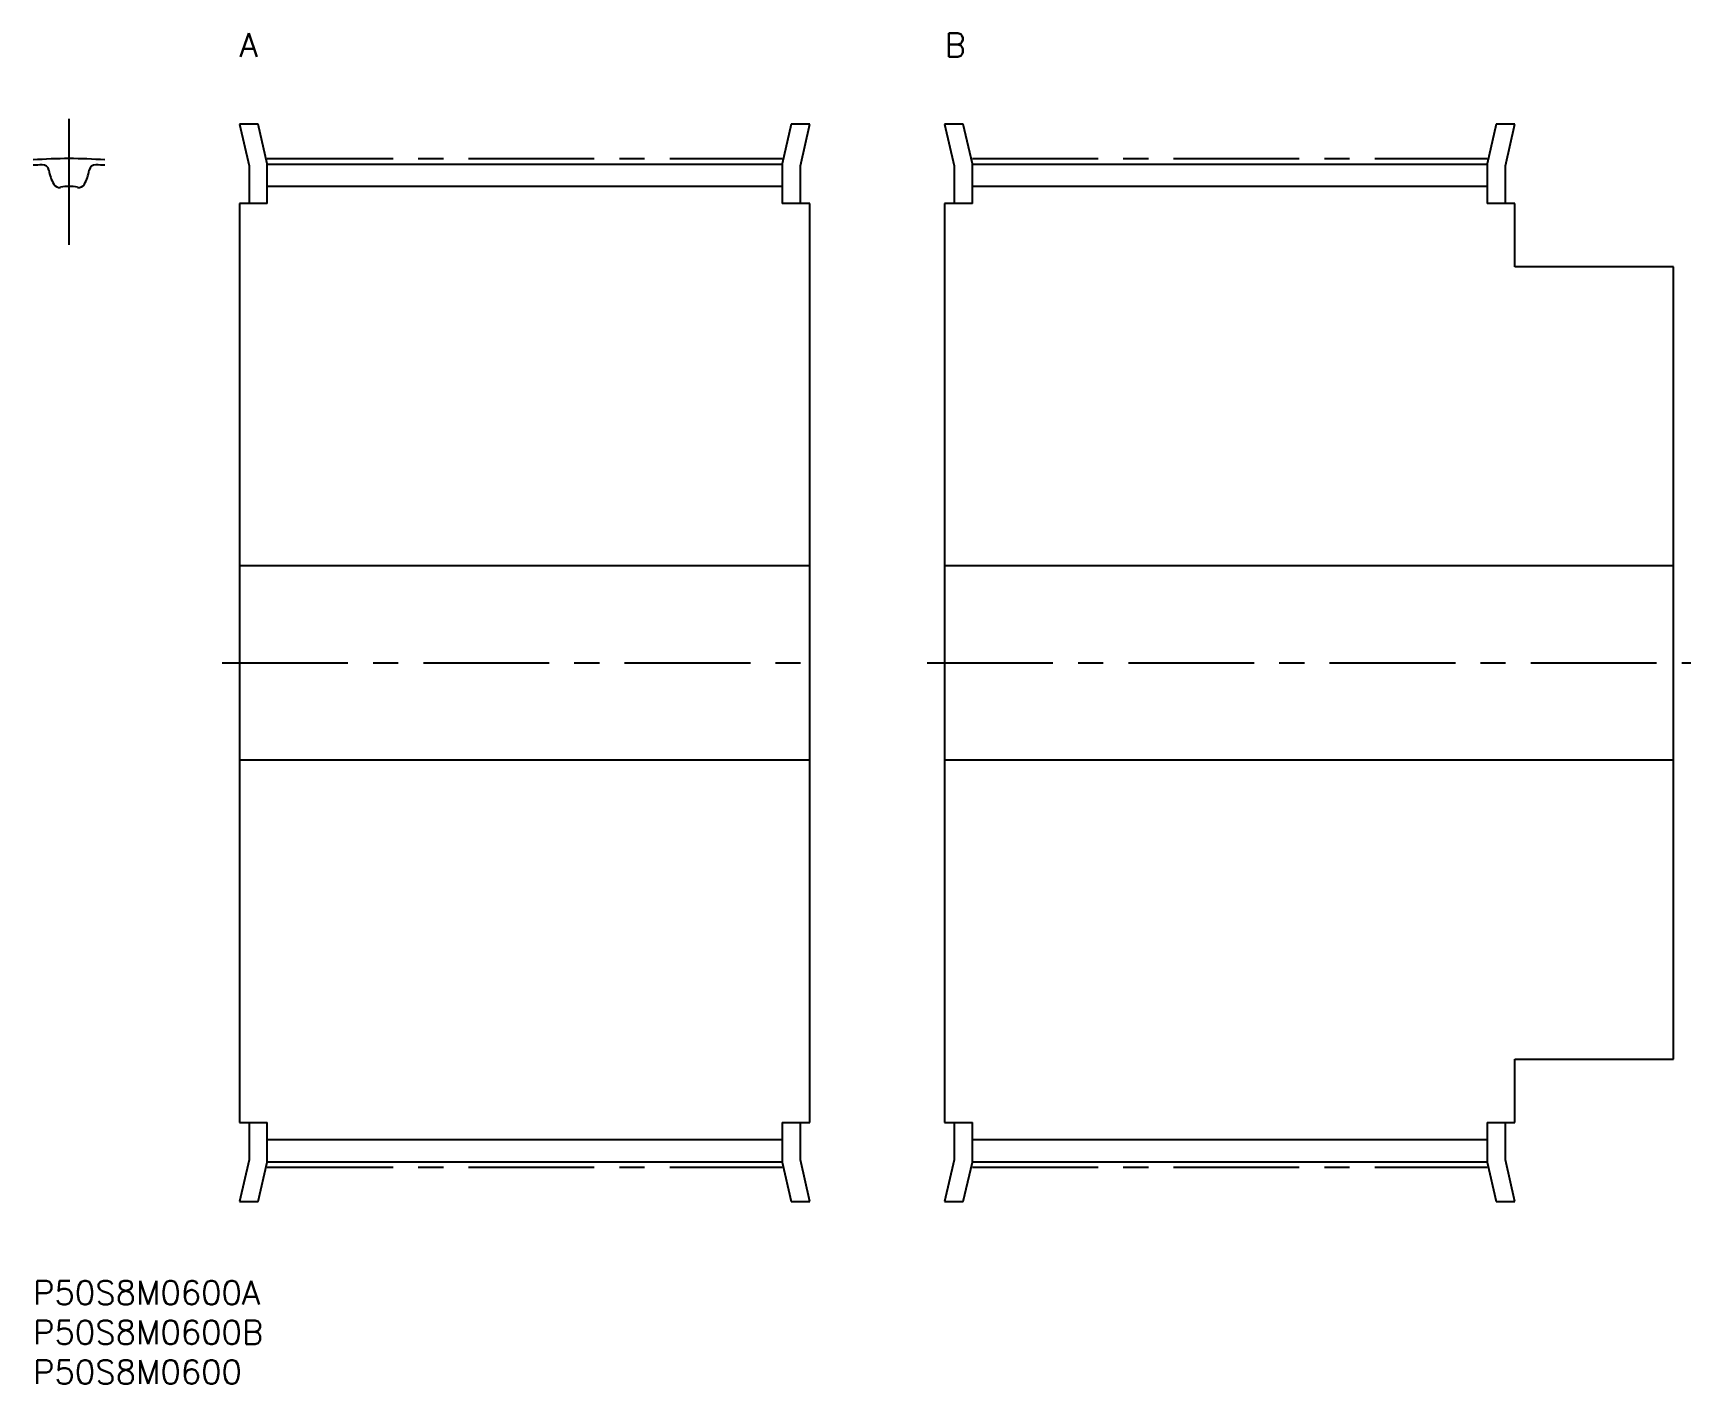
# Model space of a CAD drawing. Extents: x 0 to 209, y -13 to 158.
import ezdxf

# ---------------------------------------------------------------- set-up
doc = ezdxf.new("R2010")
doc.units = 0
doc.header["$LTSCALE"] = 0.5
doc.linetypes.add('CENTER', pattern=[50.8, 31.75, -6.35, 6.35, -6.35])
for name, color, linetype in [('MSM_CENTER', 1, 'CENTER'), ('MSM_CONTINUOUS', 7, 'CONTINUOUS'), ('MSM_PART_NUMBER', 7, 'CONTINUOUS')]:
    doc.layers.add(name, color=color, linetype=linetype)
doc.styles.get("Standard").update_dxf_attribs({"font": 'txt.shx', "height": 3, "bigfont": 'bigfont.shx'})

# ---------------------------------------------------------------- blocks, each defined once
blk = doc.blocks.new('*U31')
at = {"layer": 'MSM_PART_NUMBER'}
blk.add_text('P50S8M0600A', height=3, dxfattribs=at).set_placement((0, -3))
blk = doc.blocks.new('*U32')
at = {"layer": 'MSM_PART_NUMBER'}
blk.add_text('P50S8M0600B', height=3, dxfattribs=at).set_placement((0, -8))
blk = doc.blocks.new('*U33')
at = {"layer": 'MSM_PART_NUMBER'}
blk.add_text('P50S8M0600', height=3, dxfattribs=at).set_placement((0, -13))
blk = doc.blocks.new('*U34')
at = {"layer": 'MSM_PART_NUMBER'}
blk.add_text('A', height=3, dxfattribs=at).set_placement((26.06, 154.5))
blk = doc.blocks.new('*U35')
at = {"layer": 'MSM_PART_NUMBER'}
blk.add_text('B', height=3, dxfattribs=at).set_placement((115.06, 154.5))

msp = doc.modelspace()

# ---------------------------------------------------------------- linework, layer by layer
at = {"layer": 'MSM_CENTER'}
for p, q in [((4.53, 130.79), (4.53, 149.4)), ((29.56, 141.66), (94.56, 141.66)), ((118.56, 141.66), (183.56, 141.66)), ((23.86, 78), (100.01, 78)), ((112.86, 78), (209.26, 78)), ((29.56, 14.34), (94.56, 14.34)), ((118.56, 14.34), (183.56, 14.34))]:
    msp.add_line(p, q, dxfattribs=at)
msp.add_arc((4.53, 78), 63.66, 85.918, 94.082, dxfattribs=at)
at = {"layer": 'MSM_CONTINUOUS'}
for p, q in [((28.42, 146), (26.06, 146)), ((26.06, 146), (27.26, 140.74)), ((29.56, 141), (28.42, 146)), ((95.7, 146), (94.56, 141)), ((98.06, 146), (95.7, 146)), ((96.86, 140.74), (98.06, 146)), ((117.42, 146), (115.06, 146)), ((115.06, 146), (116.26, 140.74)), ((118.56, 141), (117.42, 146)), ((184.7, 146), (183.56, 141)), ((187.06, 146), (184.7, 146)), ((185.86, 140.74), (187.06, 146)), ((27.26, 140.74), (27.26, 136)), ((29.56, 136), (29.56, 141)), ((29.56, 140.97), (94.56, 140.97)), ((94.56, 141), (94.56, 136)), ((96.86, 136), (96.86, 140.74)), ((116.26, 140.74), (116.26, 136)), ((118.56, 136), (118.56, 141)), ((118.56, 140.97), (183.56, 140.97)), ((183.56, 141), (183.56, 136)), ((185.86, 136), (185.86, 140.74)), ((94.56, 138.15), (29.56, 138.15)), ((183.56, 138.15), (118.56, 138.15)), ((26.06, 136), (26.06, 20)), ((29.56, 136), (26.06, 136)), ((98.06, 136), (94.56, 136)), ((98.06, 20), (98.06, 136)), ((115.06, 136), (115.06, 20)), ((118.56, 136), (115.06, 136)), ((187.06, 136), (183.56, 136)), ((187.06, 128), (187.06, 136)), ((207.06, 128), (187.06, 128)), ((207.06, 28), (207.06, 128)), ((98.06, 90.25), (26.06, 90.25)), ((207.06, 90.25), (115.06, 90.25)), ((26.06, 65.75), (98.06, 65.75)), ((115.06, 65.75), (207.06, 65.75)), ((187.06, 20), (187.06, 28)), ((187.06, 28), (207.06, 28)), ((26.06, 20), (29.56, 20)), ((27.26, 20), (27.26, 15.26)), ((29.56, 15), (29.56, 20)), ((94.56, 20), (94.56, 15)), ((94.56, 20), (98.06, 20)), ((96.86, 15.26), (96.86, 20)), ((115.06, 20), (118.56, 20)), ((116.26, 20), (116.26, 15.26)), ((118.56, 15), (118.56, 20)), ((183.56, 20), (183.56, 15)), ((183.56, 20), (187.06, 20)), ((185.86, 15.26), (185.86, 20)), ((29.56, 17.86), (94.56, 17.86)), ((118.56, 17.86), (183.56, 17.86)), ((27.26, 15.26), (26.06, 10)), ((28.42, 10), (29.56, 15)), ((29.56, 15.02), (94.56, 15.02)), ((94.56, 15), (95.7, 10)), ((98.06, 10), (96.86, 15.26)), ((116.26, 15.26), (115.06, 10)), ((117.42, 10), (118.56, 15)), ((118.56, 15.02), (183.56, 15.02)), ((183.56, 15), (184.7, 10)), ((187.06, 10), (185.86, 15.26)), ((26.06, 10), (28.42, 10)), ((95.7, 10), (98.06, 10)), ((115.06, 10), (117.42, 10)), ((184.7, 10), (187.06, 10))]:
    msp.add_line(p, q, dxfattribs=at)
for centre, radius, start, end in [((4.53, 78), 62.98, 93.0736, 94.1264), ((1.2, 140.09), 0.8, 8.5249, 93.0736), ((7.87, 140.09), 0.8, 86.9264, 171.4751), ((4.53, 78), 62.98, 85.8736, 86.9264), ((7.13, 140.97), 5.2, 188.5249, 209.3753), ((3.3, 138.82), 0.8, 209.3753, 281.8712), ((4.53, 132.95), 5.2, 78.1288, 101.8712), ((5.77, 138.82), 0.8, 258.1288, 330.6247), ((1.93, 140.97), 5.2, 330.6247, 351.4751)]:
    msp.add_arc(centre, radius, start, end, dxfattribs=at)

# ---------------------------------------------------------------- block references
for name in ['*U34', '*U35', '*U31', '*U32', '*U33']:
    msp.add_blockref(name, (0, 0), dxfattribs=at)

doc.saveas('drawing.dxf')
